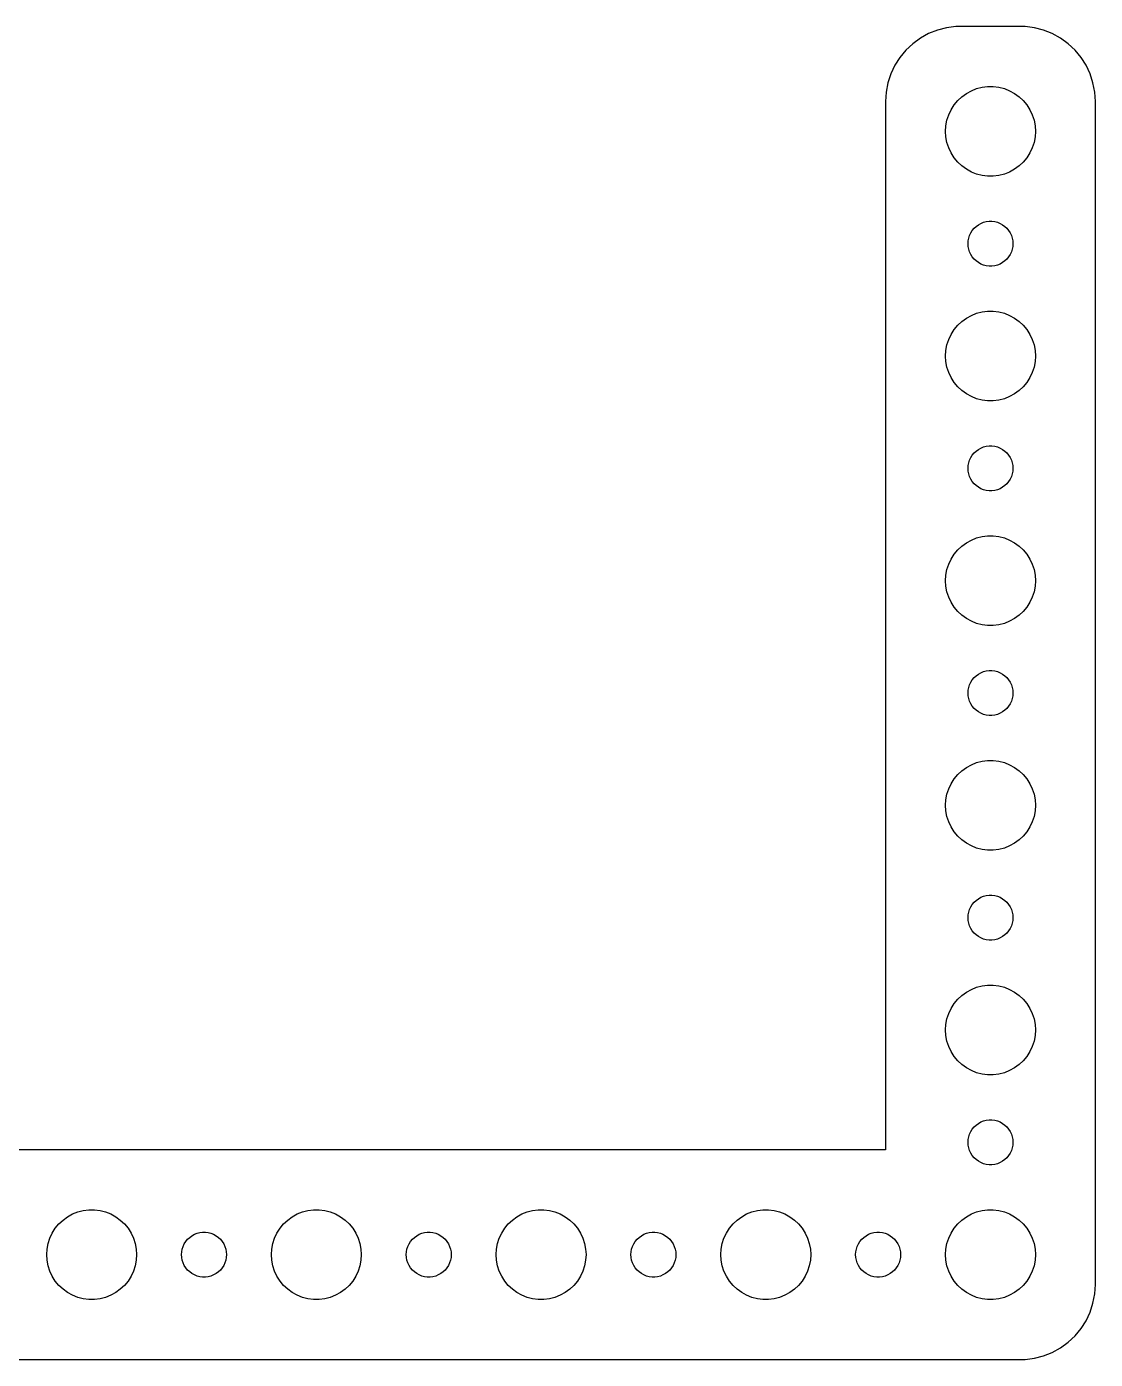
# Model space of a CAD drawing. Header units: metres. Extents: x -67 to 67, y -44 to 44.
# Drawn here: x -4.3 to 67, y -44.5 to 44.5 of the extents above; entities that cross this region are included whole.
import ezdxf

# ---------------------------------------------------------------- set-up
doc = ezdxf.new("R2010")
doc.units = ezdxf.units.M

msp = doc.modelspace()

# ---------------------------------------------------------------- linework, layer by layer
for p, q in [((57.686, 44.4901), (57.0631, 44.4114)), ((62.3139, 44.4901), (57.686, 44.4901)), ((62.9369, 44.4114), (62.3139, 44.4901)), ((55.3209, 43.7216), (54.8129, 43.3526)), ((55.8711, 44.0241), (55.3209, 43.7216)), ((56.4549, 44.2553), (55.8711, 44.0241)), ((57.0631, 44.4114), (56.4549, 44.2553)), ((63.5451, 44.2553), (62.9369, 44.4114)), ((64.1289, 44.0241), (63.5451, 44.2553)), ((64.6791, 43.7216), (64.1289, 44.0241)), ((65.1871, 43.3526), (64.6791, 43.7216)), ((54.3551, 42.9227), (53.9549, 42.4389)), ((54.8129, 43.3526), (54.3551, 42.9227)), ((65.6448, 42.9227), (65.1871, 43.3526)), ((66.0451, 42.4389), (65.6448, 42.9227)), ((53.6185, 41.9088), (53.3511, 41.3406)), ((53.9549, 42.4389), (53.6185, 41.9088)), ((66.3815, 41.9088), (66.0451, 42.4389)), ((66.6489, 41.3406), (66.3815, 41.9088)), ((53.3511, 41.3406), (53.1571, 40.7434)), ((66.8429, 40.7434), (66.6489, 41.3406)), ((53.0394, 40.1267), (53, 39.5)), ((53.1571, 40.7434), (53.0394, 40.1267)), ((58.3925, 40.033), (58.7227, 40.2145)), ((58.7227, 40.2145), (59.0729, 40.3532)), ((59.0729, 40.3532), (59.4379, 40.4469)), ((59.4379, 40.4469), (59.8116, 40.4941)), ((59.8116, 40.4941), (60.1884, 40.4941)), ((60.1884, 40.4941), (60.5621, 40.4469)), ((60.5621, 40.4469), (60.927, 40.3532)), ((60.927, 40.3532), (61.2773, 40.2145)), ((61.2773, 40.2145), (61.6075, 40.033)), ((66.9606, 40.1267), (66.8429, 40.7434)), ((67, 39.5), (66.9606, 40.1267)), ((53, 39.5), (53, -30.5099)), ((57.3711, 38.9453), (57.5729, 39.2634)), ((57.5729, 39.2634), (57.8131, 39.5536)), ((57.8131, 39.5536), (58.0877, 39.8115)), ((58.0877, 39.8115), (58.3925, 40.033)), ((61.6075, 40.033), (61.9123, 39.8115)), ((61.9123, 39.8115), (62.1869, 39.5536)), ((62.1869, 39.5536), (62.427, 39.2634)), ((62.427, 39.2634), (62.6289, 38.9453)), ((67, -39.5), (67, 39.5)), ((57.0942, 38.2461), (57.2107, 38.6044)), ((57.2107, 38.6044), (57.3711, 38.9453)), ((62.6289, 38.9453), (62.7893, 38.6044)), ((62.7893, 38.6044), (62.9057, 38.2461)), ((57, 37.5), (57.0237, 37.876)), ((57.0237, 37.124), (57, 37.5)), ((57.0237, 37.876), (57.0942, 38.2461)), ((62.9057, 38.2461), (62.9763, 37.876)), ((62.9763, 37.876), (63, 37.5)), ((63, 37.5), (62.9763, 37.124)), ((57.0942, 36.7539), (57.0237, 37.124)), ((57.2107, 36.3956), (57.0942, 36.7539)), ((62.9057, 36.7539), (62.7893, 36.3956)), ((62.9763, 37.124), (62.9057, 36.7539)), ((57.3711, 36.0547), (57.2107, 36.3956)), ((57.5729, 35.7366), (57.3711, 36.0547)), ((57.8131, 35.4464), (57.5729, 35.7366)), ((62.427, 35.7366), (62.1869, 35.4464)), ((62.6289, 36.0547), (62.427, 35.7366)), ((62.7893, 36.3956), (62.6289, 36.0547)), ((58.0877, 35.1885), (57.8131, 35.4464)), ((58.3925, 34.967), (58.0877, 35.1885)), ((58.7227, 34.7855), (58.3925, 34.967)), ((59.0729, 34.6468), (58.7227, 34.7855)), ((61.2773, 34.7855), (60.927, 34.6468)), ((61.6075, 34.967), (61.2773, 34.7855)), ((61.9123, 35.1885), (61.6075, 34.967)), ((62.1869, 35.4464), (61.9123, 35.1885)), ((59.4379, 34.5531), (59.0729, 34.6468)), ((59.8116, 34.5059), (59.4379, 34.5531)), ((60.1884, 34.5059), (59.8116, 34.5059)), ((60.5621, 34.5531), (60.1884, 34.5059)), ((60.927, 34.6468), (60.5621, 34.5531)), ((58.9065, 31.0268), (59.0439, 31.1558)), ((59.0439, 31.1558), (59.1963, 31.2665)), ((59.1963, 31.2665), (59.3613, 31.3572)), ((59.3613, 31.3572), (59.5365, 31.4266)), ((59.5365, 31.4266), (59.7189, 31.4734)), ((59.7189, 31.4734), (59.9058, 31.497)), ((59.9058, 31.497), (60.0942, 31.497)), ((60.0942, 31.497), (60.2811, 31.4734)), ((60.2811, 31.4734), (60.4635, 31.4266)), ((60.4635, 31.4266), (60.6387, 31.3572)), ((60.6387, 31.3572), (60.8037, 31.2665)), ((60.8037, 31.2665), (60.9561, 31.1558)), ((60.9561, 31.1558), (61.0934, 31.0268)), ((58.5118, 30.188), (58.5471, 30.373)), ((58.5471, 30.373), (58.6053, 30.5522)), ((58.6053, 30.5522), (58.6855, 30.7226)), ((58.6855, 30.7226), (58.7865, 30.8817)), ((58.7865, 30.8817), (58.9065, 31.0268)), ((61.0934, 31.0268), (61.2135, 30.8817)), ((61.2135, 30.8817), (61.3145, 30.7226)), ((61.3145, 30.7226), (61.3947, 30.5522)), ((61.3947, 30.5522), (61.4529, 30.373)), ((61.4529, 30.373), (61.4882, 30.188)), ((58.5, 30), (58.5118, 30.188)), ((58.5118, 29.812), (58.5, 30)), ((58.5471, 29.627), (58.5118, 29.812)), ((58.6053, 29.4478), (58.5471, 29.627)), ((58.6855, 29.2774), (58.6053, 29.4478)), ((61.3947, 29.4478), (61.3145, 29.2774)), ((61.4529, 29.627), (61.3947, 29.4478)), ((61.4882, 29.812), (61.4529, 29.627)), ((61.4882, 30.188), (61.5, 30)), ((61.5, 30), (61.4882, 29.812)), ((58.7865, 29.1183), (58.6855, 29.2774)), ((58.9065, 28.9732), (58.7865, 29.1183)), ((59.0439, 28.8442), (58.9065, 28.9732)), ((59.1963, 28.7335), (59.0439, 28.8442)), ((59.3613, 28.6427), (59.1963, 28.7335)), ((59.5365, 28.5734), (59.3613, 28.6427)), ((59.7189, 28.5266), (59.5365, 28.5734)), ((59.9058, 28.503), (59.7189, 28.5266)), ((60.0942, 28.503), (59.9058, 28.503)), ((60.2811, 28.5266), (60.0942, 28.503)), ((60.4635, 28.5734), (60.2811, 28.5266)), ((60.6387, 28.6427), (60.4635, 28.5734)), ((60.8037, 28.7335), (60.6387, 28.6427)), ((60.9561, 28.8442), (60.8037, 28.7335)), ((61.0934, 28.9732), (60.9561, 28.8442)), ((61.2135, 29.1183), (61.0934, 28.9732)), ((61.3145, 29.2774), (61.2135, 29.1183)), ((58.0877, 24.8115), (58.3925, 25.033)), ((58.3925, 25.033), (58.7227, 25.2145)), ((58.7227, 25.2145), (59.0729, 25.3532)), ((59.0729, 25.3532), (59.4379, 25.4469)), ((59.4379, 25.4469), (59.8116, 25.4941)), ((59.8116, 25.4941), (60.1884, 25.4941)), ((60.1884, 25.4941), (60.5621, 25.4469)), ((60.5621, 25.4469), (60.927, 25.3532)), ((60.927, 25.3532), (61.2773, 25.2145)), ((61.2773, 25.2145), (61.6075, 25.033)), ((61.6075, 25.033), (61.9123, 24.8115)), ((57.3711, 23.9453), (57.5729, 24.2634)), ((57.5729, 24.2634), (57.8131, 24.5536)), ((57.8131, 24.5536), (58.0877, 24.8115)), ((61.9123, 24.8115), (62.1869, 24.5536)), ((62.1869, 24.5536), (62.427, 24.2634)), ((62.427, 24.2634), (62.6289, 23.9453)), ((57.0237, 22.876), (57.0942, 23.2461)), ((57.0942, 23.2461), (57.2107, 23.6044)), ((57.2107, 23.6044), (57.3711, 23.9453)), ((62.6289, 23.9453), (62.7893, 23.6044)), ((62.7893, 23.6044), (62.9057, 23.2461)), ((62.9057, 23.2461), (62.9763, 22.876)), ((57, 22.5), (57.0237, 22.876)), ((57.0237, 22.124), (57, 22.5)), ((62.9763, 22.876), (63, 22.5)), ((63, 22.5), (62.9763, 22.124)), ((57.0942, 21.7539), (57.0237, 22.124)), ((57.2107, 21.3956), (57.0942, 21.7539)), ((57.3711, 21.0547), (57.2107, 21.3956)), ((62.7893, 21.3956), (62.6289, 21.0547)), ((62.9057, 21.7539), (62.7893, 21.3956)), ((62.9763, 22.124), (62.9057, 21.7539)), ((57.5729, 20.7366), (57.3711, 21.0547)), ((57.8131, 20.4464), (57.5729, 20.7366)), ((62.427, 20.7366), (62.1869, 20.4464)), ((62.6289, 21.0547), (62.427, 20.7366)), ((58.0877, 20.1884), (57.8131, 20.4464)), ((58.3925, 19.967), (58.0877, 20.1884)), ((58.7227, 19.7855), (58.3925, 19.967)), ((59.0729, 19.6468), (58.7227, 19.7855)), ((59.4379, 19.5531), (59.0729, 19.6468)), ((60.927, 19.6468), (60.5621, 19.5531)), ((61.2773, 19.7855), (60.927, 19.6468)), ((61.6075, 19.967), (61.2773, 19.7855)), ((61.9123, 20.1884), (61.6075, 19.967)), ((62.1869, 20.4464), (61.9123, 20.1884)), ((59.8116, 19.5059), (59.4379, 19.5531)), ((60.1884, 19.5059), (59.8116, 19.5059)), ((60.5621, 19.5531), (60.1884, 19.5059)), ((58.7865, 15.8817), (58.9065, 16.0268)), ((58.9065, 16.0268), (59.0439, 16.1558)), ((59.0439, 16.1558), (59.1963, 16.2665)), ((59.1963, 16.2665), (59.3613, 16.3572)), ((59.3613, 16.3572), (59.5365, 16.4266)), ((59.5365, 16.4266), (59.7189, 16.4734)), ((59.7189, 16.4734), (59.9058, 16.497)), ((59.9058, 16.497), (60.0942, 16.497)), ((60.0942, 16.497), (60.2811, 16.4734)), ((60.2811, 16.4734), (60.4635, 16.4266)), ((60.4635, 16.4266), (60.6387, 16.3572)), ((60.6387, 16.3572), (60.8037, 16.2665)), ((60.8037, 16.2665), (60.9561, 16.1558)), ((60.9561, 16.1558), (61.0934, 16.0268)), ((61.0934, 16.0268), (61.2135, 15.8817)), ((58.5, 15), (58.5118, 15.188)), ((58.5118, 15.188), (58.5471, 15.373)), ((58.5471, 15.373), (58.6053, 15.5522)), ((58.6053, 15.5522), (58.6855, 15.7226)), ((58.6855, 15.7226), (58.7865, 15.8817)), ((61.2135, 15.8817), (61.3145, 15.7226)), ((61.3145, 15.7226), (61.3947, 15.5522)), ((61.3947, 15.5522), (61.4529, 15.373)), ((61.4529, 15.373), (61.4882, 15.188)), ((61.4882, 15.188), (61.5, 15)), ((58.5118, 14.812), (58.5, 15)), ((58.5471, 14.627), (58.5118, 14.812)), ((58.6053, 14.4478), (58.5471, 14.627)), ((58.6855, 14.2774), (58.6053, 14.4478)), ((58.7865, 14.1183), (58.6855, 14.2774)), ((61.3145, 14.2774), (61.2135, 14.1183)), ((61.3947, 14.4478), (61.3145, 14.2774)), ((61.4529, 14.627), (61.3947, 14.4478)), ((61.4882, 14.812), (61.4529, 14.627)), ((61.5, 15), (61.4882, 14.812)), ((58.9065, 13.9732), (58.7865, 14.1183)), ((59.0439, 13.8442), (58.9065, 13.9732)), ((59.1963, 13.7335), (59.0439, 13.8442)), ((59.3613, 13.6427), (59.1963, 13.7335)), ((59.5365, 13.5734), (59.3613, 13.6427)), ((59.7189, 13.5266), (59.5365, 13.5734)), ((59.9058, 13.5029), (59.7189, 13.5266)), ((60.0942, 13.5029), (59.9058, 13.5029)), ((60.2811, 13.5266), (60.0942, 13.5029)), ((60.4635, 13.5734), (60.2811, 13.5266)), ((60.6387, 13.6427), (60.4635, 13.5734)), ((60.8037, 13.7335), (60.6387, 13.6427)), ((60.9561, 13.8442), (60.8037, 13.7335)), ((61.0934, 13.9732), (60.9561, 13.8442)), ((61.2135, 14.1183), (61.0934, 13.9732)), ((57.8131, 9.55363), (58.0877, 9.81154)), ((58.0877, 9.81154), (58.3925, 10.033)), ((58.3925, 10.033), (58.7227, 10.2145)), ((58.7227, 10.2145), (59.0729, 10.3532)), ((59.0729, 10.3532), (59.4379, 10.4469)), ((59.4379, 10.4469), (59.8116, 10.4941)), ((59.8116, 10.4941), (60.1884, 10.4941)), ((60.1884, 10.4941), (60.5621, 10.4469)), ((60.5621, 10.4469), (60.927, 10.3532)), ((60.927, 10.3532), (61.2773, 10.2145)), ((61.2773, 10.2145), (61.6075, 10.033)), ((61.6075, 10.033), (61.9123, 9.81154)), ((61.9123, 9.81154), (62.1869, 9.55363)), ((57.2107, 8.60437), (57.3711, 8.94525)), ((57.3711, 8.94525), (57.5729, 9.26335)), ((57.5729, 9.26335), (57.8131, 9.55363)), ((62.1869, 9.55363), (62.427, 9.26335)), ((62.427, 9.26335), (62.6289, 8.94525)), ((62.6289, 8.94525), (62.7893, 8.60437)), ((57.0237, 7.87599), (57.0942, 8.24606)), ((57.0942, 8.24606), (57.2107, 8.60437)), ((62.7893, 8.60437), (62.9057, 8.24606)), ((62.9057, 8.24606), (62.9763, 7.87599)), ((57, 7.5), (57.0237, 7.87599)), ((57.0237, 7.12399), (57, 7.5)), ((57.0942, 6.75392), (57.0237, 7.12399)), ((62.9763, 7.12399), (62.9057, 6.75392)), ((62.9763, 7.87599), (63, 7.5)), ((63, 7.5), (62.9763, 7.12399)), ((57.2107, 6.39561), (57.0942, 6.75392)), ((57.3711, 6.05473), (57.2107, 6.39561)), ((62.7893, 6.39561), (62.6289, 6.05473)), ((62.9057, 6.75392), (62.7893, 6.39561)), ((57.5729, 5.73663), (57.3711, 6.05473)), ((57.8131, 5.44635), (57.5729, 5.73663)), ((58.0877, 5.18845), (57.8131, 5.44635)), ((62.1869, 5.44635), (61.9123, 5.18845)), ((62.427, 5.73663), (62.1869, 5.44635)), ((62.6289, 6.05473), (62.427, 5.73663)), ((58.3925, 4.96701), (58.0877, 5.18845)), ((58.7227, 4.78551), (58.3925, 4.96701)), ((59.0729, 4.64682), (58.7227, 4.78551)), ((59.4379, 4.55313), (59.0729, 4.64682)), ((59.8116, 4.50591), (59.4379, 4.55313)), ((60.1884, 4.50591), (59.8116, 4.50591)), ((60.5621, 4.55313), (60.1884, 4.50591)), ((60.927, 4.64682), (60.5621, 4.55313)), ((61.2773, 4.78551), (60.927, 4.64682)), ((61.6075, 4.96701), (61.2773, 4.78551)), ((61.9123, 5.18845), (61.6075, 4.96701)), ((58.7865, 0.88167), (58.9065, 1.02681)), ((58.9065, 1.02681), (59.0439, 1.15576)), ((59.0439, 1.15576), (59.1963, 1.26648)), ((59.1963, 1.26648), (59.3613, 1.35724)), ((59.3613, 1.35724), (59.5365, 1.42657)), ((59.5365, 1.42657), (59.7189, 1.47342)), ((59.7189, 1.47342), (59.9058, 1.49704)), ((59.9058, 1.49704), (60.0942, 1.49704)), ((60.0942, 1.49704), (60.2811, 1.47342)), ((60.2811, 1.47342), (60.4635, 1.42657)), ((60.4635, 1.42657), (60.6387, 1.35724)), ((60.6387, 1.35724), (60.8037, 1.26648)), ((60.8037, 1.26648), (60.9561, 1.15576)), ((60.9561, 1.15576), (61.0934, 1.02681)), ((61.0934, 1.02681), (61.2135, 0.88167)), ((58.5, 0), (58.5118, 0.18799)), ((58.5118, -0.18799), (58.5, 0)), ((58.5118, 0.18799), (58.5471, 0.37303)), ((58.5471, 0.37303), (58.6053, 0.55219)), ((58.6053, 0.55219), (58.6855, 0.72263)), ((58.6855, 0.72263), (58.7865, 0.88167)), ((61.2135, 0.88167), (61.3145, 0.72263)), ((61.3145, 0.72263), (61.3947, 0.55219)), ((61.3947, 0.55219), (61.4529, 0.37303)), ((61.4529, 0.37303), (61.4882, 0.18799)), ((61.4882, 0.18799), (61.5, 0)), ((61.5, 0), (61.4882, -0.18799)), ((58.5471, -0.37303), (58.5118, -0.18799)), ((58.6053, -0.55219), (58.5471, -0.37303)), ((58.6855, -0.72263), (58.6053, -0.55219)), ((58.7865, -0.88167), (58.6855, -0.72263)), ((58.9065, -1.02681), (58.7865, -0.88167)), ((61.2135, -0.88167), (61.0934, -1.02681)), ((61.3145, -0.72263), (61.2135, -0.88167)), ((61.3947, -0.55219), (61.3145, -0.72263)), ((61.4529, -0.37303), (61.3947, -0.55219)), ((61.4882, -0.18799), (61.4529, -0.37303)), ((59.0439, -1.15576), (58.9065, -1.02681)), ((59.1963, -1.26648), (59.0439, -1.15576)), ((59.3613, -1.35724), (59.1963, -1.26648)), ((59.5365, -1.42657), (59.3613, -1.35724)), ((59.7189, -1.47342), (59.5365, -1.42657)), ((59.9058, -1.49704), (59.7189, -1.47342)), ((60.0942, -1.49704), (59.9058, -1.49704)), ((60.2811, -1.47342), (60.0942, -1.49704)), ((60.4635, -1.42657), (60.2811, -1.47342)), ((60.6387, -1.35724), (60.4635, -1.42657)), ((60.8037, -1.26648), (60.6387, -1.35724)), ((60.9561, -1.15576), (60.8037, -1.26648)), ((61.0934, -1.02681), (60.9561, -1.15576)), ((57.8131, -5.44635), (58.0877, -5.18845)), ((58.0877, -5.18845), (58.3925, -4.96701)), ((58.3925, -4.96701), (58.7227, -4.78551)), ((58.7227, -4.78551), (59.0729, -4.64682)), ((59.0729, -4.64682), (59.4379, -4.55313)), ((59.4379, -4.55313), (59.8116, -4.50591)), ((59.8116, -4.50591), (60.1884, -4.50591)), ((60.1884, -4.50591), (60.5621, -4.55313)), ((60.5621, -4.55313), (60.927, -4.64682)), ((60.927, -4.64682), (61.2773, -4.78551)), ((61.2773, -4.78551), (61.6075, -4.96701)), ((61.6075, -4.96701), (61.9123, -5.18845)), ((61.9123, -5.18845), (62.1869, -5.44635)), ((57.2107, -6.39561), (57.3711, -6.05473)), ((57.3711, -6.05473), (57.5729, -5.73663)), ((57.5729, -5.73663), (57.8131, -5.44635)), ((62.1869, -5.44635), (62.427, -5.73663)), ((62.427, -5.73663), (62.6289, -6.05473)), ((62.6289, -6.05473), (62.7893, -6.39561)), ((57.0237, -7.12399), (57.0942, -6.75392)), ((57.0942, -6.75392), (57.2107, -6.39561)), ((62.7893, -6.39561), (62.9057, -6.75392)), ((62.9057, -6.75392), (62.9763, -7.12399)), ((57, -7.5), (57.0237, -7.12399)), ((57.0237, -7.87599), (57, -7.5)), ((57.0942, -8.24606), (57.0237, -7.87599)), ((62.9763, -7.87599), (62.9057, -8.24606)), ((62.9763, -7.12399), (63, -7.5)), ((63, -7.5), (62.9763, -7.87599)), ((57.2107, -8.60437), (57.0942, -8.24606)), ((57.3711, -8.94525), (57.2107, -8.60437)), ((62.7893, -8.60437), (62.6289, -8.94525)), ((62.9057, -8.24606), (62.7893, -8.60437)), ((57.5729, -9.26335), (57.3711, -8.94525)), ((57.8131, -9.55363), (57.5729, -9.26335)), ((58.0877, -9.81154), (57.8131, -9.55363)), ((62.1869, -9.55363), (61.9123, -9.81154)), ((62.427, -9.26335), (62.1869, -9.55363)), ((62.6289, -8.94525), (62.427, -9.26335)), ((58.3925, -10.033), (58.0877, -9.81154)), ((58.7227, -10.2145), (58.3925, -10.033)), ((59.0729, -10.3532), (58.7227, -10.2145)), ((59.4379, -10.4469), (59.0729, -10.3532)), ((59.8116, -10.4941), (59.4379, -10.4469)), ((60.1884, -10.4941), (59.8116, -10.4941)), ((60.5621, -10.4469), (60.1884, -10.4941)), ((60.927, -10.3532), (60.5621, -10.4469)), ((61.2773, -10.2145), (60.927, -10.3532)), ((61.6075, -10.033), (61.2773, -10.2145)), ((61.9123, -9.81154), (61.6075, -10.033)), ((58.6855, -14.2774), (58.7865, -14.1183)), ((58.7865, -14.1183), (58.9065, -13.9732)), ((58.9065, -13.9732), (59.0439, -13.8442)), ((59.0439, -13.8442), (59.1963, -13.7335)), ((59.1963, -13.7335), (59.3613, -13.6427)), ((59.3613, -13.6427), (59.5365, -13.5734)), ((59.5365, -13.5734), (59.7189, -13.5266)), ((59.7189, -13.5266), (59.9058, -13.5029)), ((59.9058, -13.5029), (60.0942, -13.5029)), ((60.0942, -13.5029), (60.2811, -13.5266)), ((60.2811, -13.5266), (60.4635, -13.5734)), ((60.4635, -13.5734), (60.6387, -13.6427)), ((60.6387, -13.6427), (60.8037, -13.7335)), ((60.8037, -13.7335), (60.9561, -13.8442)), ((60.9561, -13.8442), (61.0934, -13.9732)), ((61.0934, -13.9732), (61.2135, -14.1183)), ((61.2135, -14.1183), (61.3145, -14.2774)), ((58.5, -15), (58.5118, -14.812)), ((58.5118, -15.188), (58.5, -15)), ((58.5118, -14.812), (58.5471, -14.627)), ((58.5471, -14.627), (58.6053, -14.4478)), ((58.6053, -14.4478), (58.6855, -14.2774)), ((61.3145, -14.2774), (61.3947, -14.4478)), ((61.3947, -14.4478), (61.4529, -14.627)), ((61.4529, -14.627), (61.4882, -14.812)), ((61.4882, -14.812), (61.5, -15)), ((61.5, -15), (61.4882, -15.188)), ((58.5471, -15.373), (58.5118, -15.188)), ((58.6053, -15.5522), (58.5471, -15.373)), ((58.6855, -15.7226), (58.6053, -15.5522)), ((58.7865, -15.8817), (58.6855, -15.7226)), ((58.9065, -16.0268), (58.7865, -15.8817)), ((61.2135, -15.8817), (61.0934, -16.0268)), ((61.3145, -15.7226), (61.2135, -15.8817)), ((61.3947, -15.5522), (61.3145, -15.7226)), ((61.4529, -15.373), (61.3947, -15.5522)), ((61.4882, -15.188), (61.4529, -15.373)), ((59.0439, -16.1558), (58.9065, -16.0268)), ((59.1963, -16.2665), (59.0439, -16.1558)), ((59.3613, -16.3572), (59.1963, -16.2665)), ((59.5365, -16.4266), (59.3613, -16.3572)), ((59.7189, -16.4734), (59.5365, -16.4266)), ((59.9058, -16.497), (59.7189, -16.4734)), ((60.0942, -16.497), (59.9058, -16.497)), ((60.2811, -16.4734), (60.0942, -16.497)), ((60.4635, -16.4266), (60.2811, -16.4734)), ((60.6387, -16.3572), (60.4635, -16.4266)), ((60.8037, -16.2665), (60.6387, -16.3572)), ((60.9561, -16.1558), (60.8037, -16.2665)), ((61.0934, -16.0268), (60.9561, -16.1558)), ((59.0729, -19.6468), (59.4379, -19.5531)), ((59.4379, -19.5531), (59.8116, -19.5059)), ((59.8116, -19.5059), (60.1884, -19.5059)), ((60.1884, -19.5059), (60.5621, -19.5531)), ((60.5621, -19.5531), (60.927, -19.6468)), ((57.5729, -20.7366), (57.8131, -20.4464)), ((57.8131, -20.4464), (58.0877, -20.1884)), ((58.0877, -20.1884), (58.3925, -19.967)), ((58.3925, -19.967), (58.7227, -19.7855)), ((58.7227, -19.7855), (59.0729, -19.6468)), ((60.927, -19.6468), (61.2773, -19.7855)), ((61.2773, -19.7855), (61.6075, -19.967)), ((61.6075, -19.967), (61.9123, -20.1884)), ((61.9123, -20.1884), (62.1869, -20.4464)), ((62.1869, -20.4464), (62.427, -20.7366)), ((57.2107, -21.3956), (57.3711, -21.0547)), ((57.3711, -21.0547), (57.5729, -20.7366)), ((62.427, -20.7366), (62.6289, -21.0547)), ((62.6289, -21.0547), (62.7893, -21.3956)), ((57, -22.5), (57.0237, -22.124)), ((57.0237, -22.124), (57.0942, -21.7539)), ((57.0942, -21.7539), (57.2107, -21.3956)), ((62.7893, -21.3956), (62.9057, -21.7539)), ((62.9057, -21.7539), (62.9763, -22.124)), ((62.9763, -22.124), (63, -22.5)), ((57.0237, -22.876), (57, -22.5)), ((57.0942, -23.2461), (57.0237, -22.876)), ((62.9763, -22.876), (62.9057, -23.2461)), ((63, -22.5), (62.9763, -22.876)), ((57.2107, -23.6044), (57.0942, -23.2461)), ((57.3711, -23.9453), (57.2107, -23.6044)), ((57.5729, -24.2634), (57.3711, -23.9453)), ((62.6289, -23.9453), (62.427, -24.2634)), ((62.7893, -23.6044), (62.6289, -23.9453)), ((62.9057, -23.2461), (62.7893, -23.6044)), ((57.8131, -24.5536), (57.5729, -24.2634)), ((58.0877, -24.8115), (57.8131, -24.5536)), ((58.3925, -25.033), (58.0877, -24.8115)), ((61.9123, -24.8115), (61.6075, -25.033)), ((62.1869, -24.5536), (61.9123, -24.8115)), ((62.427, -24.2634), (62.1869, -24.5536)), ((58.7227, -25.2145), (58.3925, -25.033)), ((59.0729, -25.3532), (58.7227, -25.2145)), ((59.4379, -25.4469), (59.0729, -25.3532)), ((59.8116, -25.4941), (59.4379, -25.4469)), ((60.1884, -25.4941), (59.8116, -25.4941)), ((60.5621, -25.4469), (60.1884, -25.4941)), ((60.927, -25.3532), (60.5621, -25.4469)), ((61.2773, -25.2145), (60.927, -25.3532)), ((61.6075, -25.033), (61.2773, -25.2145)), ((58.6053, -29.4478), (58.6855, -29.2774)), ((58.6855, -29.2774), (58.7865, -29.1183)), ((58.7865, -29.1183), (58.9065, -28.9732)), ((58.9065, -28.9732), (59.0439, -28.8442)), ((59.0439, -28.8442), (59.1963, -28.7335)), ((59.1963, -28.7335), (59.3613, -28.6427)), ((59.3613, -28.6427), (59.5365, -28.5734)), ((59.5365, -28.5734), (59.7189, -28.5266)), ((59.7189, -28.5266), (59.9058, -28.503)), ((59.9058, -28.503), (60.0942, -28.503)), ((60.0942, -28.503), (60.2811, -28.5266)), ((60.2811, -28.5266), (60.4635, -28.5734)), ((60.4635, -28.5734), (60.6387, -28.6427)), ((60.6387, -28.6427), (60.8037, -28.7335)), ((60.8037, -28.7335), (60.9561, -28.8442)), ((60.9561, -28.8442), (61.0934, -28.9732)), ((61.0934, -28.9732), (61.2135, -29.1183)), ((61.2135, -29.1183), (61.3145, -29.2774)), ((61.3145, -29.2774), (61.3947, -29.4478)), ((58.5, -30), (58.5118, -29.812)), ((58.5118, -30.188), (58.5, -30)), ((58.5118, -29.812), (58.5471, -29.627)), ((58.5471, -30.373), (58.5118, -30.188)), ((58.5471, -29.627), (58.6053, -29.4478)), ((61.3947, -29.4478), (61.4529, -29.627)), ((61.4529, -29.627), (61.4882, -29.812)), ((61.4882, -30.188), (61.4529, -30.373)), ((61.4882, -29.812), (61.5, -30)), ((61.5, -30), (61.4882, -30.188)), ((53, -30.5099), (-53, -30.5099)), ((58.6053, -30.5522), (58.5471, -30.373)), ((58.6855, -30.7226), (58.6053, -30.5522)), ((58.7865, -30.8817), (58.6855, -30.7226)), ((58.9065, -31.0268), (58.7865, -30.8817)), ((59.0439, -31.1558), (58.9065, -31.0268)), ((61.0934, -31.0268), (60.9561, -31.1558)), ((61.2135, -30.8817), (61.0934, -31.0268)), ((61.3145, -30.7226), (61.2135, -30.8817)), ((61.3947, -30.5522), (61.3145, -30.7226)), ((61.4529, -30.373), (61.3947, -30.5522)), ((59.1963, -31.2665), (59.0439, -31.1558)), ((59.3613, -31.3572), (59.1963, -31.2665)), ((59.5365, -31.4266), (59.3613, -31.3572)), ((59.7189, -31.4734), (59.5365, -31.4266)), ((59.9058, -31.497), (59.7189, -31.4734)), ((60.0942, -31.497), (59.9058, -31.497)), ((60.2811, -31.4734), (60.0942, -31.497)), ((60.4635, -31.4266), (60.2811, -31.4734)), ((60.6387, -31.3572), (60.4635, -31.4266)), ((60.8037, -31.2665), (60.6387, -31.3572)), ((60.9561, -31.1558), (60.8037, -31.2665)), ((-1.27733, -34.7855), (-0.92705, -34.6468)), ((-0.92705, -34.6468), (-0.56213, -34.5531)), ((-0.56213, -34.5531), (-0.18837, -34.5059)), ((-0.18837, -34.5059), (0.18837, -34.5059)), ((0.18837, -34.5059), (0.56213, -34.5531)), ((0.56213, -34.5531), (0.92705, -34.6468)), ((0.92705, -34.6468), (1.27733, -34.7855)), ((13.7227, -34.7855), (14.0729, -34.6468)), ((14.0729, -34.6468), (14.4379, -34.5531)), ((14.4379, -34.5531), (14.8116, -34.5059)), ((14.8116, -34.5059), (15.1884, -34.5059)), ((15.1884, -34.5059), (15.5621, -34.5531)), ((15.5621, -34.5531), (15.927, -34.6468)), ((15.927, -34.6468), (16.2773, -34.7855)), ((28.7227, -34.7855), (29.0729, -34.6468)), ((29.0729, -34.6468), (29.4379, -34.5531)), ((29.4379, -34.5531), (29.8116, -34.5059)), ((29.8116, -34.5059), (30.1884, -34.5059)), ((30.1884, -34.5059), (30.5621, -34.5531)), ((30.5621, -34.5531), (30.927, -34.6468)), ((30.927, -34.6468), (31.2773, -34.7855)), ((43.7227, -34.7855), (44.0729, -34.6468)), ((44.0729, -34.6468), (44.4379, -34.5531)), ((44.4379, -34.5531), (44.8116, -34.5059)), ((44.8116, -34.5059), (45.1884, -34.5059)), ((45.1884, -34.5059), (45.5621, -34.5531)), ((45.5621, -34.5531), (45.927, -34.6468)), ((45.927, -34.6468), (46.2773, -34.7855)), ((58.7227, -34.7855), (59.0729, -34.6468)), ((59.0729, -34.6468), (59.4379, -34.5531)), ((59.4379, -34.5531), (59.8116, -34.5059)), ((59.8116, -34.5059), (60.1884, -34.5059)), ((60.1884, -34.5059), (60.5621, -34.5531)), ((60.5621, -34.5531), (60.927, -34.6468)), ((60.927, -34.6468), (61.2773, -34.7855)), ((-2.42705, -35.7366), (-2.1869, -35.4464)), ((-2.1869, -35.4464), (-1.91226, -35.1885)), ((-1.91226, -35.1885), (-1.60747, -34.967)), ((-1.60747, -34.967), (-1.27733, -34.7855)), ((1.27733, -34.7855), (1.60747, -34.967)), ((1.60747, -34.967), (1.91226, -35.1885)), ((1.91226, -35.1885), (2.1869, -35.4464)), ((2.1869, -35.4464), (2.42705, -35.7366)), ((12.5729, -35.7366), (12.8131, -35.4464)), ((12.8131, -35.4464), (13.0877, -35.1885)), ((13.0877, -35.1885), (13.3925, -34.967)), ((13.3925, -34.967), (13.7227, -34.7855)), ((16.2773, -34.7855), (16.6075, -34.967)), ((16.6075, -34.967), (16.9123, -35.1885)), ((16.9123, -35.1885), (17.1869, -35.4464)), ((17.1869, -35.4464), (17.427, -35.7366)), ((27.5729, -35.7366), (27.8131, -35.4464)), ((27.8131, -35.4464), (28.0877, -35.1885)), ((28.0877, -35.1885), (28.3925, -34.967)), ((28.3925, -34.967), (28.7227, -34.7855)), ((31.2773, -34.7855), (31.6075, -34.967)), ((31.6075, -34.967), (31.9123, -35.1885)), ((31.9123, -35.1885), (32.1869, -35.4464)), ((32.1869, -35.4464), (32.427, -35.7366)), ((42.5729, -35.7366), (42.8131, -35.4464)), ((42.8131, -35.4464), (43.0877, -35.1885)), ((43.0877, -35.1885), (43.3925, -34.967)), ((43.3925, -34.967), (43.7227, -34.7855)), ((46.2773, -34.7855), (46.6075, -34.967)), ((46.6075, -34.967), (46.9123, -35.1885)), ((46.9123, -35.1885), (47.1869, -35.4464)), ((47.1869, -35.4464), (47.427, -35.7366)), ((57.5729, -35.7366), (57.8131, -35.4464)), ((57.8131, -35.4464), (58.0877, -35.1885)), ((58.0877, -35.1885), (58.3925, -34.967)), ((58.3925, -34.967), (58.7227, -34.7855)), ((61.2773, -34.7855), (61.6075, -34.967)), ((61.6075, -34.967), (61.9123, -35.1885)), ((61.9123, -35.1885), (62.1869, -35.4464)), ((62.1869, -35.4464), (62.427, -35.7366)), ((-2.90575, -36.7539), (-2.78932, -36.3956)), ((-2.78932, -36.3956), (-2.62891, -36.0547)), ((-2.62891, -36.0547), (-2.42705, -35.7366)), ((2.42705, -35.7366), (2.62891, -36.0547)), ((2.62891, -36.0547), (2.78932, -36.3956)), ((2.78932, -36.3956), (2.90575, -36.7539)), ((6.28647, -36.6183), (6.40654, -36.4732)), ((6.40654, -36.4732), (6.54385, -36.3442)), ((6.54385, -36.3442), (6.69626, -36.2335)), ((6.69626, -36.2335), (6.86133, -36.1428)), ((6.86133, -36.1428), (7.03647, -36.0734)), ((7.03647, -36.0734), (7.21892, -36.0266)), ((7.21892, -36.0266), (7.40581, -36.003)), ((7.40581, -36.003), (7.59418, -36.003)), ((7.59418, -36.003), (7.78107, -36.0266)), ((7.78107, -36.0266), (7.96352, -36.0734)), ((7.96352, -36.0734), (8.13866, -36.1428)), ((8.13866, -36.1428), (8.30373, -36.2335)), ((8.30373, -36.2335), (8.45613, -36.3442)), ((8.45613, -36.3442), (8.59344, -36.4732)), ((8.59344, -36.4732), (8.71352, -36.6183)), ((12.0942, -36.7539), (12.2107, -36.3956)), ((12.2107, -36.3956), (12.3711, -36.0547)), ((12.3711, -36.0547), (12.5729, -35.7366)), ((17.427, -35.7366), (17.6289, -36.0547)), ((17.6289, -36.0547), (17.7893, -36.3956)), ((17.7893, -36.3956), (17.9057, -36.7539)), ((21.2865, -36.6183), (21.4065, -36.4732)), ((21.4065, -36.4732), (21.5439, -36.3442)), ((21.5439, -36.3442), (21.6963, -36.2335)), ((21.6963, -36.2335), (21.8613, -36.1428)), ((21.8613, -36.1428), (22.0365, -36.0734)), ((22.0365, -36.0734), (22.2189, -36.0266)), ((22.2189, -36.0266), (22.4058, -36.003)), ((22.4058, -36.003), (22.5942, -36.003)), ((22.5942, -36.003), (22.7811, -36.0266)), ((22.7811, -36.0266), (22.9635, -36.0734)), ((22.9635, -36.0734), (23.1387, -36.1428)), ((23.1387, -36.1428), (23.3037, -36.2335)), ((23.3037, -36.2335), (23.4561, -36.3442)), ((23.4561, -36.3442), (23.5934, -36.4732)), ((23.5934, -36.4732), (23.7135, -36.6183)), ((27.0942, -36.7539), (27.2107, -36.3956)), ((27.2107, -36.3956), (27.3711, -36.0547)), ((27.3711, -36.0547), (27.5729, -35.7366)), ((32.427, -35.7366), (32.6289, -36.0547)), ((32.6289, -36.0547), (32.7893, -36.3956)), ((32.7893, -36.3956), (32.9057, -36.7539)), ((36.2865, -36.6183), (36.4065, -36.4732)), ((36.4065, -36.4732), (36.5439, -36.3442)), ((36.5439, -36.3442), (36.6963, -36.2335)), ((36.6963, -36.2335), (36.8613, -36.1428)), ((36.8613, -36.1428), (37.0365, -36.0734)), ((37.0365, -36.0734), (37.2189, -36.0266)), ((37.2189, -36.0266), (37.4058, -36.003)), ((37.4058, -36.003), (37.5942, -36.003)), ((37.5942, -36.003), (37.7811, -36.0266)), ((37.7811, -36.0266), (37.9635, -36.0734)), ((37.9635, -36.0734), (38.1387, -36.1428)), ((38.1387, -36.1428), (38.3037, -36.2335)), ((38.3037, -36.2335), (38.4561, -36.3442)), ((38.4561, -36.3442), (38.5934, -36.4732)), ((38.5934, -36.4732), (38.7135, -36.6183)), ((42.0942, -36.7539), (42.2107, -36.3956)), ((42.2107, -36.3956), (42.3711, -36.0547)), ((42.3711, -36.0547), (42.5729, -35.7366)), ((47.427, -35.7366), (47.6289, -36.0547)), ((47.6289, -36.0547), (47.7893, -36.3956)), ((47.7893, -36.3956), (47.9057, -36.7539)), ((51.2865, -36.6183), (51.4065, -36.4732)), ((51.4065, -36.4732), (51.5439, -36.3442)), ((51.5439, -36.3442), (51.6963, -36.2335)), ((51.6963, -36.2335), (51.8613, -36.1428)), ((51.8613, -36.1428), (52.0365, -36.0734)), ((52.0365, -36.0734), (52.2189, -36.0266)), ((52.2189, -36.0266), (52.4058, -36.003)), ((52.4058, -36.003), (52.5942, -36.003)), ((52.5942, -36.003), (52.7811, -36.0266)), ((52.7811, -36.0266), (52.9635, -36.0734)), ((52.9635, -36.0734), (53.1387, -36.1428)), ((53.1387, -36.1428), (53.3037, -36.2335)), ((53.3037, -36.2335), (53.4561, -36.3442)), ((53.4561, -36.3442), (53.5934, -36.4732)), ((53.5934, -36.4732), (53.7135, -36.6183)), ((57.0942, -36.7539), (57.2107, -36.3956)), ((57.2107, -36.3956), (57.3711, -36.0547)), ((57.3711, -36.0547), (57.5729, -35.7366)), ((62.427, -35.7366), (62.6289, -36.0547)), ((62.6289, -36.0547), (62.7893, -36.3956)), ((62.7893, -36.3956), (62.9057, -36.7539)), ((-3, -37.5), (-2.97633, -37.124)), ((-2.97633, -37.124), (-2.90575, -36.7539)), ((2.90575, -36.7539), (2.97633, -37.124)), ((2.97633, -37.124), (3, -37.5)), ((6, -37.5), (6.01183, -37.312)), ((6.01183, -37.312), (6.04712, -37.127)), ((6.04712, -37.127), (6.10533, -36.9478)), ((6.10533, -36.9478), (6.18553, -36.7774)), ((6.18553, -36.7774), (6.28647, -36.6183)), ((8.71352, -36.6183), (8.81445, -36.7774)), ((8.81445, -36.7774), (8.89465, -36.9478)), ((8.89465, -36.9478), (8.95287, -37.127)), ((8.95287, -37.127), (8.98816, -37.312)), ((8.98816, -37.312), (9, -37.5)), ((12, -37.5), (12.0237, -37.124)), ((12.0237, -37.124), (12.0942, -36.7539)), ((17.9057, -36.7539), (17.9763, -37.124)), ((17.9763, -37.124), (18, -37.5)), ((21, -37.5), (21.0118, -37.312)), ((21.0118, -37.312), (21.0471, -37.127)), ((21.0471, -37.127), (21.1053, -36.9478)), ((21.1053, -36.9478), (21.1855, -36.7774)), ((21.1855, -36.7774), (21.2865, -36.6183)), ((23.7135, -36.6183), (23.8145, -36.7774)), ((23.8145, -36.7774), (23.8947, -36.9478)), ((23.8947, -36.9478), (23.9529, -37.127)), ((23.9529, -37.127), (23.9882, -37.312)), ((23.9882, -37.312), (24, -37.5)), ((27, -37.5), (27.0237, -37.124)), ((27.0237, -37.124), (27.0942, -36.7539)), ((32.9057, -36.7539), (32.9763, -37.124)), ((32.9763, -37.124), (33, -37.5)), ((36, -37.5), (36.0118, -37.312)), ((36.0118, -37.312), (36.0471, -37.127)), ((36.0471, -37.127), (36.1053, -36.9478)), ((36.1053, -36.9478), (36.1855, -36.7774)), ((36.1855, -36.7774), (36.2865, -36.6183)), ((38.7135, -36.6183), (38.8145, -36.7774)), ((38.8145, -36.7774), (38.8947, -36.9478)), ((38.8947, -36.9478), (38.9529, -37.127)), ((38.9529, -37.127), (38.9882, -37.312)), ((38.9882, -37.312), (39, -37.5)), ((42, -37.5), (42.0237, -37.124)), ((42.0237, -37.124), (42.0942, -36.7539)), ((47.9057, -36.7539), (47.9763, -37.124)), ((47.9763, -37.124), (48, -37.5)), ((51, -37.5), (51.0118, -37.312)), ((51.0118, -37.312), (51.0471, -37.127)), ((51.0471, -37.127), (51.1053, -36.9478)), ((51.1053, -36.9478), (51.1855, -36.7774)), ((51.1855, -36.7774), (51.2865, -36.6183)), ((53.7135, -36.6183), (53.8145, -36.7774)), ((53.8145, -36.7774), (53.8947, -36.9478)), ((53.8947, -36.9478), (53.9529, -37.127)), ((53.9529, -37.127), (53.9882, -37.312)), ((53.9882, -37.312), (54, -37.5)), ((57, -37.5), (57.0237, -37.124)), ((57.0237, -37.124), (57.0942, -36.7539)), ((62.9057, -36.7539), (62.9763, -37.124)), ((62.9763, -37.124), (63, -37.5)), ((-2.97633, -37.876), (-3, -37.5)), ((-2.90575, -38.2461), (-2.97633, -37.876)), ((-2.78932, -38.6044), (-2.90575, -38.2461)), ((2.90575, -38.2461), (2.78932, -38.6044)), ((2.97633, -37.876), (2.90575, -38.2461)), ((3, -37.5), (2.97633, -37.876)), ((6.01183, -37.688), (6, -37.5)), ((6.04712, -37.873), (6.01183, -37.688)), ((6.10533, -38.0522), (6.04712, -37.873)), ((6.18553, -38.2226), (6.10533, -38.0522)), ((6.28647, -38.3817), (6.18553, -38.2226)), ((8.81445, -38.2226), (8.71352, -38.3817)), ((8.89465, -38.0522), (8.81445, -38.2226)), ((8.95287, -37.873), (8.89465, -38.0522)), ((8.98816, -37.688), (8.95287, -37.873)), ((9, -37.5), (8.98816, -37.688)), ((12.0237, -37.876), (12, -37.5)), ((12.0942, -38.2461), (12.0237, -37.876)), ((12.2107, -38.6044), (12.0942, -38.2461)), ((17.9057, -38.2461), (17.7893, -38.6044)), ((17.9763, -37.876), (17.9057, -38.2461)), ((18, -37.5), (17.9763, -37.876)), ((21.0118, -37.688), (21, -37.5)), ((21.0471, -37.873), (21.0118, -37.688)), ((21.1053, -38.0522), (21.0471, -37.873)), ((21.1855, -38.2226), (21.1053, -38.0522)), ((21.2865, -38.3817), (21.1855, -38.2226)), ((23.8145, -38.2226), (23.7135, -38.3817)), ((23.8947, -38.0522), (23.8145, -38.2226)), ((23.9529, -37.873), (23.8947, -38.0522)), ((23.9882, -37.688), (23.9529, -37.873)), ((24, -37.5), (23.9882, -37.688)), ((27.0237, -37.876), (27, -37.5)), ((27.0942, -38.2461), (27.0237, -37.876)), ((27.2107, -38.6044), (27.0942, -38.2461)), ((32.9057, -38.2461), (32.7893, -38.6044)), ((32.9763, -37.876), (32.9057, -38.2461)), ((33, -37.5), (32.9763, -37.876)), ((36.0118, -37.688), (36, -37.5)), ((36.0471, -37.873), (36.0118, -37.688)), ((36.1053, -38.0522), (36.0471, -37.873)), ((36.1855, -38.2226), (36.1053, -38.0522)), ((36.2865, -38.3817), (36.1855, -38.2226)), ((38.8145, -38.2226), (38.7135, -38.3817)), ((38.8947, -38.0522), (38.8145, -38.2226)), ((38.9529, -37.873), (38.8947, -38.0522)), ((38.9882, -37.688), (38.9529, -37.873)), ((39, -37.5), (38.9882, -37.688)), ((42.0237, -37.876), (42, -37.5)), ((42.0942, -38.2461), (42.0237, -37.876)), ((42.2107, -38.6044), (42.0942, -38.2461)), ((47.9057, -38.2461), (47.7893, -38.6044)), ((47.9763, -37.876), (47.9057, -38.2461)), ((48, -37.5), (47.9763, -37.876)), ((51.0118, -37.688), (51, -37.5)), ((51.0471, -37.873), (51.0118, -37.688)), ((51.1053, -38.0522), (51.0471, -37.873)), ((51.1855, -38.2226), (51.1053, -38.0522)), ((51.2865, -38.3817), (51.1855, -38.2226)), ((53.8145, -38.2226), (53.7135, -38.3817)), ((53.8947, -38.0522), (53.8145, -38.2226)), ((53.9529, -37.873), (53.8947, -38.0522)), ((53.9882, -37.688), (53.9529, -37.873)), ((54, -37.5), (53.9882, -37.688)), ((57.0237, -37.876), (57, -37.5)), ((57.0942, -38.2461), (57.0237, -37.876)), ((57.2107, -38.6044), (57.0942, -38.2461)), ((62.9057, -38.2461), (62.7893, -38.6044)), ((62.9763, -37.876), (62.9057, -38.2461)), ((63, -37.5), (62.9763, -37.876)), ((-2.62891, -38.9453), (-2.78932, -38.6044)), ((-2.42705, -39.2634), (-2.62891, -38.9453)), ((2.62891, -38.9453), (2.42705, -39.2634)), ((2.78932, -38.6044), (2.62891, -38.9453)), ((6.40654, -38.5268), (6.28647, -38.3817)), ((6.54385, -38.6558), (6.40654, -38.5268)), ((6.69626, -38.7665), (6.54385, -38.6558)), ((6.86133, -38.8572), (6.69626, -38.7665)), ((7.03647, -38.9266), (6.86133, -38.8572)), ((7.21892, -38.9734), (7.03647, -38.9266)), ((7.40581, -38.997), (7.21892, -38.9734)), ((7.59418, -38.997), (7.40581, -38.997)), ((7.78107, -38.9734), (7.59418, -38.997)), ((7.96352, -38.9266), (7.78107, -38.9734)), ((8.13866, -38.8572), (7.96352, -38.9266)), ((8.30373, -38.7665), (8.13866, -38.8572)), ((8.45613, -38.6558), (8.30373, -38.7665)), ((8.59344, -38.5268), (8.45613, -38.6558)), ((8.71352, -38.3817), (8.59344, -38.5268)), ((12.3711, -38.9453), (12.2107, -38.6044)), ((12.5729, -39.2634), (12.3711, -38.9453)), ((17.6289, -38.9453), (17.427, -39.2634)), ((17.7893, -38.6044), (17.6289, -38.9453)), ((21.4065, -38.5268), (21.2865, -38.3817)), ((21.5439, -38.6558), (21.4065, -38.5268)), ((21.6963, -38.7665), (21.5439, -38.6558)), ((21.8613, -38.8572), (21.6963, -38.7665)), ((22.0365, -38.9266), (21.8613, -38.8572)), ((22.2189, -38.9734), (22.0365, -38.9266)), ((22.4058, -38.997), (22.2189, -38.9734)), ((22.5942, -38.997), (22.4058, -38.997)), ((22.7811, -38.9734), (22.5942, -38.997)), ((22.9635, -38.9266), (22.7811, -38.9734)), ((23.1387, -38.8572), (22.9635, -38.9266)), ((23.3037, -38.7665), (23.1387, -38.8572)), ((23.4561, -38.6558), (23.3037, -38.7665)), ((23.5934, -38.5268), (23.4561, -38.6558)), ((23.7135, -38.3817), (23.5934, -38.5268)), ((27.3711, -38.9453), (27.2107, -38.6044)), ((27.5729, -39.2634), (27.3711, -38.9453)), ((32.6289, -38.9453), (32.427, -39.2634)), ((32.7893, -38.6044), (32.6289, -38.9453)), ((36.4065, -38.5268), (36.2865, -38.3817)), ((36.5439, -38.6558), (36.4065, -38.5268)), ((36.6963, -38.7665), (36.5439, -38.6558)), ((36.8613, -38.8572), (36.6963, -38.7665)), ((37.0365, -38.9266), (36.8613, -38.8572)), ((37.2189, -38.9734), (37.0365, -38.9266)), ((37.4058, -38.997), (37.2189, -38.9734)), ((37.5942, -38.997), (37.4058, -38.997)), ((37.7811, -38.9734), (37.5942, -38.997)), ((37.9635, -38.9266), (37.7811, -38.9734)), ((38.1387, -38.8572), (37.9635, -38.9266)), ((38.3037, -38.7665), (38.1387, -38.8572)), ((38.4561, -38.6558), (38.3037, -38.7665)), ((38.5934, -38.5268), (38.4561, -38.6558)), ((38.7135, -38.3817), (38.5934, -38.5268)), ((42.3711, -38.9453), (42.2107, -38.6044)), ((42.5729, -39.2634), (42.3711, -38.9453)), ((47.6289, -38.9453), (47.427, -39.2634)), ((47.7893, -38.6044), (47.6289, -38.9453)), ((51.4065, -38.5268), (51.2865, -38.3817)), ((51.5439, -38.6558), (51.4065, -38.5268)), ((51.6963, -38.7665), (51.5439, -38.6558)), ((51.8613, -38.8572), (51.6963, -38.7665)), ((52.0365, -38.9266), (51.8613, -38.8572)), ((52.2189, -38.9734), (52.0365, -38.9266)), ((52.4058, -38.997), (52.2189, -38.9734)), ((52.5942, -38.997), (52.4058, -38.997)), ((52.7811, -38.9734), (52.5942, -38.997)), ((52.9635, -38.9266), (52.7811, -38.9734)), ((53.1387, -38.8572), (52.9635, -38.9266)), ((53.3037, -38.7665), (53.1387, -38.8572)), ((53.4561, -38.6558), (53.3037, -38.7665)), ((53.5934, -38.5268), (53.4561, -38.6558)), ((53.7135, -38.3817), (53.5934, -38.5268)), ((57.3711, -38.9453), (57.2107, -38.6044)), ((57.5729, -39.2634), (57.3711, -38.9453)), ((62.6289, -38.9453), (62.427, -39.2634)), ((62.7893, -38.6044), (62.6289, -38.9453)), ((-2.1869, -39.5536), (-2.42705, -39.2634)), ((-1.91226, -39.8115), (-2.1869, -39.5536)), ((-1.60747, -40.033), (-1.91226, -39.8115)), ((-1.27733, -40.2145), (-1.60747, -40.033)), ((1.60747, -40.033), (1.27733, -40.2145)), ((1.91226, -39.8115), (1.60747, -40.033)), ((2.1869, -39.5536), (1.91226, -39.8115)), ((2.42705, -39.2634), (2.1869, -39.5536)), ((12.8131, -39.5536), (12.5729, -39.2634)), ((13.0877, -39.8115), (12.8131, -39.5536)), ((13.3925, -40.033), (13.0877, -39.8115)), ((13.7227, -40.2145), (13.3925, -40.033)), ((16.6075, -40.033), (16.2773, -40.2145)), ((16.9123, -39.8115), (16.6075, -40.033)), ((17.1869, -39.5536), (16.9123, -39.8115)), ((17.427, -39.2634), (17.1869, -39.5536)), ((27.8131, -39.5536), (27.5729, -39.2634)), ((28.0877, -39.8115), (27.8131, -39.5536)), ((28.3925, -40.033), (28.0877, -39.8115)), ((28.7227, -40.2145), (28.3925, -40.033)), ((31.6075, -40.033), (31.2773, -40.2145)), ((31.9123, -39.8115), (31.6075, -40.033)), ((32.1869, -39.5536), (31.9123, -39.8115)), ((32.427, -39.2634), (32.1869, -39.5536)), ((42.8131, -39.5536), (42.5729, -39.2634)), ((43.0877, -39.8115), (42.8131, -39.5536)), ((43.3925, -40.033), (43.0877, -39.8115)), ((43.7227, -40.2145), (43.3925, -40.033)), ((46.6075, -40.033), (46.2773, -40.2145)), ((46.9123, -39.8115), (46.6075, -40.033)), ((47.1869, -39.5536), (46.9123, -39.8115)), ((47.427, -39.2634), (47.1869, -39.5536)), ((57.8131, -39.5536), (57.5729, -39.2634)), ((58.0877, -39.8115), (57.8131, -39.5536)), ((58.3925, -40.033), (58.0877, -39.8115)), ((58.7227, -40.2145), (58.3925, -40.033)), ((61.6075, -40.033), (61.2773, -40.2145)), ((61.9123, -39.8115), (61.6075, -40.033)), ((62.1869, -39.5536), (61.9123, -39.8115)), ((62.427, -39.2634), (62.1869, -39.5536)), ((66.9606, -40.1267), (67, -39.5)), ((-0.92705, -40.3532), (-1.27733, -40.2145)), ((-0.56213, -40.4469), (-0.92705, -40.3532)), ((-0.18837, -40.4941), (-0.56213, -40.4469)), ((0.18837, -40.4941), (-0.18837, -40.4941)), ((0.56213, -40.4469), (0.18837, -40.4941)), ((0.92705, -40.3532), (0.56213, -40.4469)), ((1.27733, -40.2145), (0.92705, -40.3532)), ((14.0729, -40.3532), (13.7227, -40.2145)), ((14.4379, -40.4469), (14.0729, -40.3532)), ((14.8116, -40.4941), (14.4379, -40.4469)), ((15.1884, -40.4941), (14.8116, -40.4941)), ((15.5621, -40.4469), (15.1884, -40.4941)), ((15.927, -40.3532), (15.5621, -40.4469)), ((16.2773, -40.2145), (15.927, -40.3532)), ((29.0729, -40.3532), (28.7227, -40.2145)), ((29.4379, -40.4469), (29.0729, -40.3532)), ((29.8116, -40.4941), (29.4379, -40.4469)), ((30.1884, -40.4941), (29.8116, -40.4941)), ((30.5621, -40.4469), (30.1884, -40.4941)), ((30.927, -40.3532), (30.5621, -40.4469)), ((31.2773, -40.2145), (30.927, -40.3532)), ((44.0729, -40.3532), (43.7227, -40.2145)), ((44.4379, -40.4469), (44.0729, -40.3532)), ((44.8116, -40.4941), (44.4379, -40.4469)), ((45.1884, -40.4941), (44.8116, -40.4941)), ((45.5621, -40.4469), (45.1884, -40.4941)), ((45.927, -40.3532), (45.5621, -40.4469)), ((46.2773, -40.2145), (45.927, -40.3532)), ((59.0729, -40.3532), (58.7227, -40.2145)), ((59.4379, -40.4469), (59.0729, -40.3532)), ((59.8116, -40.4941), (59.4379, -40.4469)), ((60.1884, -40.4941), (59.8116, -40.4941)), ((60.5621, -40.4469), (60.1884, -40.4941)), ((60.927, -40.3532), (60.5621, -40.4469)), ((61.2773, -40.2145), (60.927, -40.3532)), ((66.6489, -41.3406), (66.8429, -40.7434)), ((66.8429, -40.7434), (66.9606, -40.1267)), ((66.3815, -41.9088), (66.6489, -41.3406)), ((65.6448, -42.9227), (66.0451, -42.4389)), ((66.0451, -42.4389), (66.3815, -41.9088)), ((64.6791, -43.7216), (65.1871, -43.3526)), ((65.1871, -43.3526), (65.6448, -42.9227)), ((-62.3139, -44.4901), (62.3139, -44.4901)), ((62.3139, -44.4901), (62.9369, -44.4114)), ((62.9369, -44.4114), (63.5451, -44.2553)), ((63.5451, -44.2553), (64.1289, -44.0241)), ((64.1289, -44.0241), (64.6791, -43.7216))]:
    msp.add_line(p, q)

doc.saveas('drawing.dxf')
